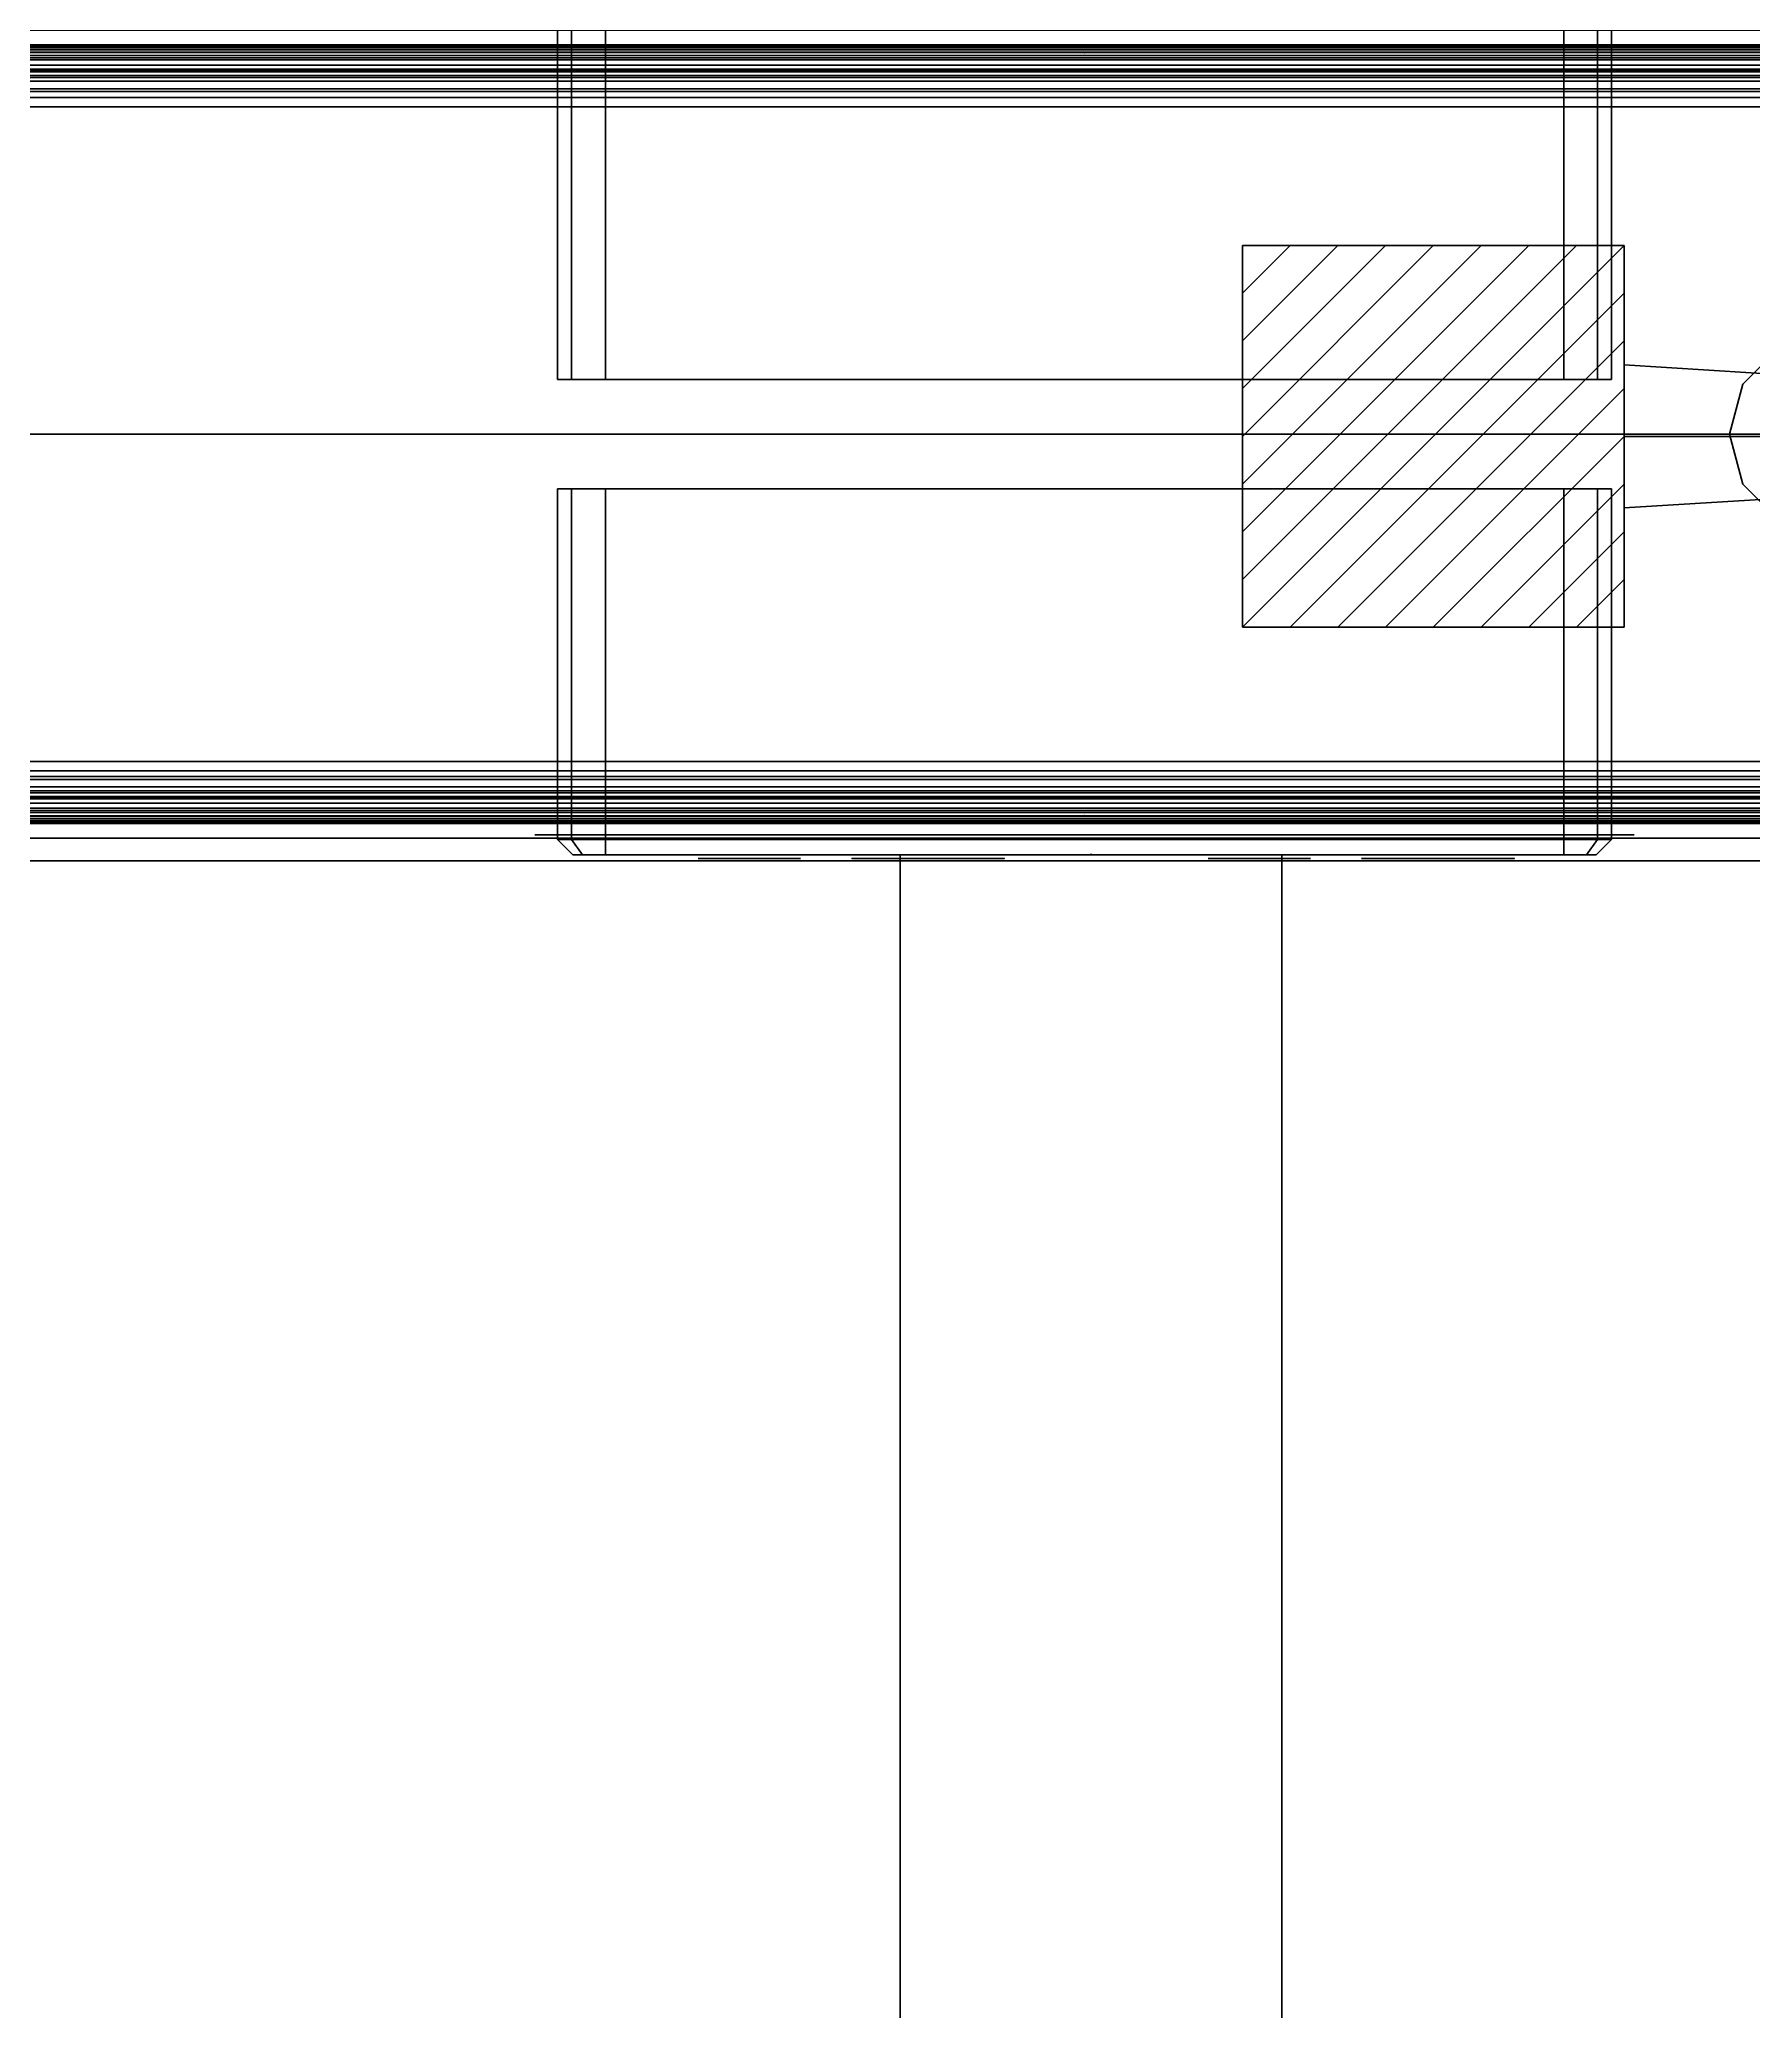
# Model space of a CAD drawing. Extents: x -170 to 1783, y -20 to 1205.
# Drawn here: x 163.13 to 167.61, y 754.14 to 759.3 of the extents above; entities that cross this region are included whole.
import ezdxf
from ezdxf.enums import TextEntityAlignment as Align

# ---------------------------------------------------------------- set-up
doc = ezdxf.new("R2010")
doc.units = 0
doc.header["$LTSCALE"] = 96
doc.header["$MEASUREMENT"] = 0
for name, color, linetype in [('A-FURN-3-PANEL-KNOCK', 7, 'Continuous'), ('A-FURN-3-PANEL-RACE', 7, 'Continuous'), ('A-FURN-3-PANEL-SIDE1', 7, 'Continuous'), ('A-FURN-3-PANEL-SIDE2', 7, 'Continuous'), ('A-FURN-3-PANEL-TOPCAP', 7, 'Continuous'), ('A-FURN-3-POWER-RECP-BLACK', 7, 'Continuous'), ('A-FURN-3-POWER-RECP-GREY', 7, 'Continuous'), ('A-FURN-3-WKSF-TOP', 7, 'Continuous'), ('A-FURN-3-WKSF-TRIM', 7, 'Continuous'), ('A-FURN-P-PNLS', 7, 'Continuous'), ('A-FURN-P-PNLS-POWR', 7, 'Continuous'), ('A-FURN-P-WKSF', 7, 'Continuous'), ('MAIN_ELECTRICAL', 7, 'Continuous'), ('MAIN_PANEL', 7, 'Continuous'), ('MAIN_WKSURF', 7, 'Continuous'), ('SM', 7, 'Continuous')]:
    doc.layers.add(name, color=color, linetype=linetype)

# ---------------------------------------------------------------- blocks, each defined once
blk = doc.blocks.new('EC-EFP-456')
at = {"layer": 'A-FURN-3-PANEL-KNOCK', "color": 30, "linetype": 'Continuous'}
for points, invisible_edges in [([(5.49, 2.05, 3.5405), (2.61, 2.05, 3.5405), (2.61, 2.05, 0.9405), (5.49, 2.05, 0.9405)], 5), ([(5.49, 2.05, 0.9405), (2.61, 2.05, 0.9405), (2.6288, 2.05, 0.8705), (5.4712, 2.05, 0.8705)], 5), ([(2.61, 2.05, 3.5405), (5.49, 2.05, 3.5405), (5.4712, 2.05, 3.6105), (2.6288, 2.05, 3.6105)], 5), ([(2.6288, 2.05, 3.6105), (5.4712, 2.05, 3.6105), (5.42, 2.05, 3.6617), (2.68, 2.05, 3.6617)], 5), ([(5.4712, 2.05, 0.8705), (2.6288, 2.05, 0.8705), (2.68, 2.05, 0.8192), (5.42, 2.05, 0.8192)], 5), ([(2.68, 2.05, 3.6617), (5.42, 2.05, 3.6617), (5.35, 2.05, 3.6805), (2.75, 2.05, 3.6805)], 1), ([(5.42, 2.05, 0.8192), (2.68, 2.05, 0.8192), (2.75, 2.05, 0.8005), (5.35, 2.05, 0.8005)], 1)]:
    blk.add_3dface(points, dxfattribs=dict(at, invisible_edges=invisible_edges))
at = {"layer": 'A-FURN-3-PANEL-RACE', "color": 40, "linetype": 'Continuous'}
for points, invisible_edges in [([(0.08, 2.0125, 3.515), (0.08, 2.0125, 0.3963), (47.92, 2.0125, 0.3963), (47.92, 2.0125, 3.515)], 8), ([(0.5, 1.5745, 0.3963), (47.5, 1.5745, 0.3963), (0.08, 2.0125, 0.3963), (0.08, 1.5745, 0.3963)], 3), ([(47.5, 1.5745, 0.3963), (47.92, 1.5745, 0.3963), (47.92, 2.0125, 0.3963), (0.08, 2.0125, 0.3963)], 8), ([(0.6, 2.0125, 4.0847), (0.6, 2.0125, 3.515), (47.4, 2.0125, 3.515), (47.4, 2.0125, 4.0847)], 2), ([(47.86, 1.9525, 0.4563), (0.14, 1.9525, 0.4563), (0.14, 1.9525, 3.515), (47.86, 1.9525, 3.515)], 4), ([(0.5, 1.5745, 0.4563), (0.14, 1.5745, 0.4563), (0.14, 1.9525, 0.4563), (47.5, 1.5745, 0.4563)], 12), ([(47.5, 1.5745, 0.4563), (0.14, 1.9525, 0.4563), (47.86, 1.9525, 0.4563), (47.86, 1.5745, 0.4563)], 1), ([(47.4, 1.9525, 3.515), (0.6, 1.9525, 3.515), (0.6, 1.9525, 4.0847), (47.4, 1.9525, 4.0847)], 1), ([(2.098, 1.2625, 0.3963), (45.902, 1.2625, 0.3963), (0.5, 1.5745, 0.3963), (0.5, 1.2625, 0.3963)], 3), ([(47.5, 1.2625, 0.3963), (47.5, 1.5745, 0.3963), (0.5, 1.5745, 0.3963), (45.902, 1.2625, 0.3963)], 6), ([(2.098, 1.2625, 0.4563), (0.5, 1.2625, 0.4563), (0.5, 1.5745, 0.4563), (45.902, 1.2625, 0.4563)], 12), ([(47.5, 1.2625, 0.4563), (45.902, 1.2625, 0.4563), (0.5, 1.5745, 0.4563), (47.5, 1.5745, 0.4563)], 6), ([(2.098, 1.2625, 0.3963), (2.2292, 1.2273, 0.3963), (45.7708, 1.2273, 0.3963), (45.902, 1.2625, 0.3963)], 10), ([(2.098, 1.2625, 0.4563), (45.902, 1.2625, 0.4563), (45.7708, 1.2273, 0.4563), (2.2292, 1.2273, 0.4563)], 5), ([(2.2292, 1.2273, 0.4563), (45.7708, 1.2273, 0.4563), (45.6747, 1.1312, 0.4563), (2.3253, 1.1312, 0.4563)], 5), ([(2.2292, 1.2273, 0.3963), (2.3253, 1.1312, 0.3963), (45.6747, 1.1312, 0.3963), (45.7708, 1.2273, 0.3963)], 10), ([(2.3253, 1.1312, 0.3963), (2.3605, 1, 0.3963), (45.6395, 1, 0.3963), (45.6747, 1.1312, 0.3963)], 10), ([(2.3253, 1.1312, 0.4563), (45.6747, 1.1312, 0.4563), (45.6395, 1, 0.4563), (2.3605, 1, 0.4563)], 5), ([(2.3605, 1, 0.3963), (2.3253, 0.8687, 0.3963), (45.6747, 0.8687, 0.3963), (45.6395, 1, 0.3963)], 10), ([(2.3605, 1, 0.4563), (45.6395, 1, 0.4563), (45.6747, 0.8687, 0.4563), (2.3253, 0.8687, 0.4563)], 5), ([(2.3253, 0.8687, 0.4563), (45.6747, 0.8687, 0.4563), (45.7708, 0.7727, 0.4563), (2.2292, 0.7727, 0.4563)], 5), ([(2.3253, 0.8687, 0.3963), (2.2292, 0.7727, 0.3963), (45.7708, 0.7727, 0.3963), (45.6747, 0.8687, 0.3963)], 10), ([(0.5, 0.7375, 0.4563), (2.098, 0.7375, 0.4563), (47.5, 0.4255, 0.4563), (0.5, 0.4255, 0.4563)], 6), ([(0.5, 0.7375, 0.3963), (0.5, 0.4255, 0.3963), (47.5, 0.4255, 0.3963), (2.098, 0.7375, 0.3963)], 6), ([(2.098, 0.7375, 0.4563), (2.2292, 0.7727, 0.4563), (45.7708, 0.7727, 0.4563), (45.902, 0.7375, 0.4563)], 10), ([(2.098, 0.7375, 0.3963), (45.902, 0.7375, 0.3963), (45.7708, 0.7727, 0.3963), (2.2292, 0.7727, 0.3963)], 5), ([(45.902, 0.7375, 0.4563), (47.5, 0.7375, 0.4563), (47.5, 0.4255, 0.4563), (2.098, 0.7375, 0.4563)], 12), ([(45.902, 0.7375, 0.3963), (2.098, 0.7375, 0.3963), (47.5, 0.4255, 0.3963), (47.5, 0.7375, 0.3963)], 3), ([(0.5, 0.4255, 0.3963), (0.08, 0.4255, 0.3963), (0.08, -0.0125, 0.3963), (47.92, -0.0125, 0.3963)], 8), ([(0.5, 0.4255, 0.4563), (47.86, 0.0475, 0.4563), (0.14, 0.0475, 0.4563), (0.14, 0.4255, 0.4563)], 1), ([(47.5, 0.4255, 0.3963), (0.5, 0.4255, 0.3963), (47.92, -0.0125, 0.3963), (47.92, 0.4255, 0.3963)], 3), ([(47.5, 0.4255, 0.4563), (47.86, 0.4255, 0.4563), (47.86, 0.0475, 0.4563), (0.5, 0.4255, 0.4563)], 12), ([(0.14, 0.0475, 0.4563), (47.86, 0.0475, 0.4563), (47.86, 0.0475, 3.515), (0.14, 0.0475, 3.515)], 4), ([(0.6, 0.0475, 3.515), (47.4, 0.0475, 3.515), (47.4, 0.0475, 4.0847), (0.6, 0.0475, 4.0847)], 1), ([(47.92, -0.0125, 3.515), (47.92, -0.0125, 0.3963), (0.08, -0.0125, 0.3963), (0.08, -0.0125, 3.515)], 8), ([(47.4, -0.0125, 4.0847), (47.4, -0.0125, 3.515), (0.6, -0.0125, 3.515), (0.6, -0.0125, 4.0847)], 2)]:
    blk.add_3dface(points, dxfattribs=dict(at, invisible_edges=invisible_edges))
for points in [[(0.6, 2.0072, 4.1248), (0.6, 2.0125, 4.0847), (47.4, 2.0125, 4.0847), (47.4, 2.0072, 4.1248)], [(0.6, 1.9918, 4.1622), (0.6, 2.0072, 4.1248), (47.4, 2.0072, 4.1248), (47.4, 1.9918, 4.1622)], [(0.6, 1.9671, 4.1943), (0.6, 1.9918, 4.1622), (47.4, 1.9918, 4.1622), (47.4, 1.9671, 4.1943)], [(0.6, 1.935, 4.2189), (0.6, 1.9671, 4.1943), (47.4, 1.9671, 4.1943), (47.4, 1.935, 4.2189)], [(47.4, 1.9493, 4.1093), (47.4, 1.9525, 4.0847), (0.6, 1.9525, 4.0847), (0.6, 1.9493, 4.1093)], [(47.4, 1.9398, 4.1322), (47.4, 1.9493, 4.1093), (0.6, 1.9493, 4.1093), (0.6, 1.9398, 4.1322)], [(47.4, 1.9247, 4.1519), (47.4, 1.9398, 4.1322), (0.6, 1.9398, 4.1322), (0.6, 1.9247, 4.1519)], [(0.6, 1.8976, 4.2344), (0.6, 1.935, 4.2189), (47.4, 1.935, 4.2189), (47.4, 1.8976, 4.2344)], [(47.4, 1.905, 4.1669), (47.4, 1.9247, 4.1519), (0.6, 1.9247, 4.1519), (0.6, 1.905, 4.1669)], [(47.4, 1.8821, 4.1764), (47.4, 1.905, 4.1669), (0.6, 1.905, 4.1669), (0.6, 1.8821, 4.1764)], [(0.6, 1.8575, 4.2397), (0.6, 1.8976, 4.2344), (47.4, 1.8976, 4.2344), (47.4, 1.8575, 4.2397)], [(47.4, 1.8575, 4.1797), (47.4, 1.8821, 4.1764), (0.6, 1.8821, 4.1764), (0.6, 1.8575, 4.1797)], [(0.6, 1.8575, 4.1797), (0.6, 1.8575, 4.2397), (47.4, 1.8575, 4.2397), (47.4, 1.8575, 4.1797)], [(2.2292, 1.2273, 0.4563), (2.3253, 1.1312, 0.4563), (2.3253, 1.1312, 0.3963), (2.2292, 1.2273, 0.3963)], [(2.3253, 1.1312, 0.4563), (2.3605, 1, 0.4563), (2.3605, 1, 0.3963), (2.3253, 1.1312, 0.3963)], [(2.3605, 1, 0.4563), (2.3253, 0.8687, 0.4563), (2.3253, 0.8687, 0.3963), (2.3605, 1, 0.3963)], [(2.3253, 0.8687, 0.4563), (2.2292, 0.7727, 0.4563), (2.2292, 0.7727, 0.3963), (2.3253, 0.8687, 0.3963)], [(47.4, 0.1425, 4.1797), (47.4, 0.1425, 4.2397), (0.6, 0.1425, 4.2397), (0.6, 0.1425, 4.1797)], [(47.4, 0.1425, 4.2397), (47.4, 0.1024, 4.2344), (0.6, 0.1024, 4.2344), (0.6, 0.1425, 4.2397)], [(0.6, 0.1425, 4.1797), (0.6, 0.1179, 4.1764), (47.4, 0.1179, 4.1764), (47.4, 0.1425, 4.1797)], [(0.6, 0.1179, 4.1764), (0.6, 0.095, 4.1669), (47.4, 0.095, 4.1669), (47.4, 0.1179, 4.1764)], [(47.4, 0.1024, 4.2344), (47.4, 0.065, 4.2189), (0.6, 0.065, 4.2189), (0.6, 0.1024, 4.2344)], [(0.6, 0.095, 4.1669), (0.6, 0.0753, 4.1519), (47.4, 0.0753, 4.1519), (47.4, 0.095, 4.1669)], [(0.6, 0.0753, 4.1519), (0.6, 0.0602, 4.1322), (47.4, 0.0602, 4.1322), (47.4, 0.0753, 4.1519)], [(47.4, 0.065, 4.2189), (47.4, 0.0329, 4.1943), (0.6, 0.0329, 4.1943), (0.6, 0.065, 4.2189)], [(0.6, 0.0602, 4.1322), (0.6, 0.0507, 4.1093), (47.4, 0.0507, 4.1093), (47.4, 0.0602, 4.1322)], [(0.6, 0.0507, 4.1093), (0.6, 0.0475, 4.0847), (47.4, 0.0475, 4.0847), (47.4, 0.0507, 4.1093)], [(47.4, 0.0329, 4.1943), (47.4, 0.0082, 4.1622), (0.6, 0.0082, 4.1622), (0.6, 0.0329, 4.1943)], [(47.4, 0.0082, 4.1622), (47.4, -0.0072, 4.1248), (0.6, -0.0072, 4.1248), (0.6, 0.0082, 4.1622)], [(47.4, -0.0072, 4.1248), (47.4, -0.0125, 4.0847), (0.6, -0.0125, 4.0847), (0.6, -0.0072, 4.1248)]]:
    blk.add_3dface(points, dxfattribs=at)
at = {"layer": 'A-FURN-3-PANEL-SIDE1', "color": 7, "linetype": 'Continuous'}
for points in [[(47.3224, 1.955, 55.7401), (47.3228, 0.045, 55.7401), (0.6776, 0.045, 55.7401), (0.6776, 1.955, 55.7401)], [(47.3224, 0.045, 4.2397), (47.3224, 1.955, 4.2397), (0.6776, 1.955, 4.2397), (0.6776, 0.045, 4.2397)], [(47.3228, 0.045, 55.7401), (47.3224, 0.045, 4.2397), (0.6776, 0.045, 4.2397), (0.6776, 0.045, 55.7401)]]:
    blk.add_3dface(points, dxfattribs=at)
at = {"layer": 'A-FURN-3-PANEL-SIDE2', "color": 7, "linetype": 'Continuous'}
blk.add_3dface([(0.6776, 1.955, 55.7401), (0.6776, 1.955, 4.2397), (47.3224, 1.955, 4.2397), (47.3224, 1.955, 55.7401)], dxfattribs=at)
at = {"layer": 'A-FURN-3-PANEL-TOPCAP', "color": 60, "linetype": 'Continuous'}
for points, invisible_edges in [([(0.76, 2.02, 56.286), (0.76, 2.02, 56.161), (47.24, 2.02, 56.161), (47.24, 2.02, 56.286)], 5), ([(47.24, 2, 56.141), (47.24, 2.02, 56.161), (0.76, 2.02, 56.161), (0.76, 2, 56.141)], 5), ([(47.24, 2.02, 56.036), (47.24, 2, 56.056), (0.76, 2, 56.056), (0.76, 2.02, 56.036)], 5), ([(0.76, 2.02, 56.036), (0.815, 2.02, 55.7741), (47.185, 2.02, 55.7741), (47.24, 2.02, 56.036)], 5), ([(47.185, 2.02, 55.7741), (0.815, 2.02, 55.7741), (0.815, 1.986, 55.7401), (47.185, 1.986, 55.7401)], 10), ([(0.76, 2, 56.141), (0.76, 2, 56.056), (47.24, 2, 56.056), (47.24, 2, 56.141)], 5), ([(0.815, 0.045, 55.7401), (0.815, -0.02, 55.7741), (47.185, 0.014, 55.7401), (47.185, 0.045, 55.7401)], 1), ([(47.185, -0.02, 55.7741), (47.185, 0.014, 55.7401), (0.815, 0.014, 55.7401), (0.815, -0.02, 55.7741)], 5), ([(0.76, -0.02, 56.161), (47.24, -0.02, 56.161), (47.24, 0, 56.141), (0.76, 0, 56.141)], 10), ([(47.24, 0, 56.056), (0.76, 0, 56.056), (0.76, 0, 56.141), (47.24, 0, 56.141)], 10), ([(0.76, 0, 56.056), (47.24, 0, 56.056), (47.24, -0.02, 56.036), (0.76, -0.02, 56.036)], 10), ([(0.76, -0.02, 56.161), (0.76, -0.02, 56.286), (47.24, -0.02, 56.286), (47.24, -0.02, 56.161)], 5), ([(47.185, -0.02, 55.7741), (0.815, -0.02, 55.7741), (0.76, -0.02, 56.036), (47.24, -0.02, 56.036)], 10)]:
    blk.add_3dface(points, dxfattribs=dict(at, invisible_edges=invisible_edges))
for points in [[(47.24, 2.02, 56.286), (47.24, 2.0151, 56.3105), (0.76, 2.0151, 56.3105), (0.76, 2.02, 56.286)], [(47.24, 2.0151, 56.3105), (47.24, 2.0013, 56.3313), (0.76, 2.0013, 56.3313), (0.76, 2.0151, 56.3105)], [(47.24, 2.0013, 56.3313), (47.24, 1.9805, 56.3451), (0.76, 1.9805, 56.3451), (0.76, 2.0013, 56.3313)], [(47.24, 1.9805, 56.3451), (47.24, 1.956, 56.35), (0.76, 1.956, 56.35), (0.76, 1.9805, 56.3451)], [(47.185, 1.955, 55.7401), (47.185, 1.986, 55.7401), (0.815, 1.986, 55.7401), (0.815, 1.955, 55.7401)], [(0.76, 0.044, 56.35), (0.76, 1.956, 56.35), (47.24, 1.956, 56.35), (47.24, 0.044, 56.35)], [(0.76, 0.0195, 56.3451), (0.76, 0.044, 56.35), (47.24, 0.044, 56.35), (47.24, 0.0195, 56.3451)], [(0.76, -0.0013, 56.3313), (0.76, 0.0195, 56.3451), (47.24, 0.0195, 56.3451), (47.24, -0.0013, 56.3313)], [(0.76, -0.0151, 56.3105), (0.76, -0.0013, 56.3313), (47.24, -0.0013, 56.3313), (47.24, -0.0151, 56.3105)], [(0.76, -0.02, 56.286), (0.76, -0.0151, 56.3105), (47.24, -0.0151, 56.3105), (47.24, -0.02, 56.286)]]:
    blk.add_3dface(points, dxfattribs=at)
at = {"layer": 'A-FURN-P-PNLS', "color": 60, "linetype": 'Continuous'}
for p, q in [((0, 2), (48, 2)), ((48, 0), (0, 0))]:
    blk.add_line(p, q, dxfattribs=at)
at = {"layer": 'A-FURN-P-PNLS-POWR', "color": 1, "linetype": 'Continuous'}
blk.add_line((22, 1), (0, 1), dxfattribs=at)
at = {"layer": 'MAIN_PANEL', "color": 7, "linetype": 'Continuous'}
for p in [(4.05, 2), (4.05, 2), (4.05, 0), (4.05, 0)]:
    blk.add_point(p, dxfattribs=at)
blk = doc.blocks.new('EC-WYC-46-2424-T')
at = {"layer": 'A-FURN-3-WKSF-TOP', "color": 60, "linetype": 'Continuous'}
for points, invisible_edges in [([(46.632, -0.118, 27.75), (13.78, -23.882, 27.75), (15.1294, -23.9704, 27.75), (16.4557, -24.2343, 27.75)], 9), ([(46.632, -0.118, 27.75), (28.0666, -0.118, 27.75), (27.8228, -0.142, 27.75), (13.78, -23.882, 27.75)], 12), ([(46.632, -0.118, 29), (13.78, -23.882, 29), (27.8228, -0.142, 29), (28.0666, -0.118, 29)], 3), ([(46.632, -0.118, 29), (16.4557, -24.2343, 29), (15.1294, -23.9704, 29), (13.78, -23.882, 29)], 9), ([(18.949, -25.267, 27.75), (46.632, -0.118, 27.75), (16.4557, -24.2343, 27.75), (17.7362, -24.6689, 27.75)], 3), ([(18.949, -25.267, 29), (17.7362, -24.6689, 29), (16.4557, -24.2343, 29), (46.632, -0.118, 29)], 12), ([(46.632, -0.118, 27.75), (18.949, -25.267, 27.75), (20.0734, -26.0183, 27.75), (21.0901, -26.9099, 27.75)], 9), ([(46.632, -0.118, 29), (21.0901, -26.9099, 29), (20.0734, -26.0183, 29), (18.949, -25.267, 29)], 9), ([(21.0901, -26.9099, 27.75), (47.257, -0.2855, 27.75), (46.9555, -0.1606, 27.75), (46.632, -0.118, 27.75)], 9), ([(21.0901, -26.9099, 29), (46.632, -0.118, 29), (46.9555, -0.1606, 29), (47.257, -0.2855, 29)], 9), ([(47.257, -0.2855, 27.75), (21.0901, -26.9099, 27.75), (47.7145, -0.743, 27.75), (47.5159, -0.4841, 27.75)], 3), ([(47.257, -0.2855, 29), (47.5159, -0.4841, 29), (47.7145, -0.743, 29), (21.0901, -26.9099, 29)], 12), ([(21.0901, -26.9099, 27.75), (47.882, -1.368, 27.75), (47.8394, -1.0445, 27.75), (47.7145, -0.743, 27.75)], 9), ([(21.0901, -26.9099, 29), (47.7145, -0.743, 29), (47.8394, -1.0445, 29), (47.882, -1.368, 29)], 9), ([(47.882, -1.368, 27.75), (21.0901, -26.9099, 27.75), (21.9817, -27.9266, 27.75), (22.733, -29.051, 27.75)], 9), ([(47.882, -1.368, 29), (22.733, -29.051, 29), (21.9817, -27.9266, 29), (21.0901, -26.9099, 29)], 9), ([(22.733, -29.051, 27.75), (23.3311, -30.2638, 27.75), (23.7657, -31.5443, 27.75), (47.882, -1.368, 27.75)], 12), ([(22.733, -29.051, 29), (47.882, -1.368, 29), (23.7657, -31.5443, 29), (23.3311, -30.2638, 29)], 3), ([(47.882, -1.368, 27.75), (23.7657, -31.5443, 27.75), (24.0296, -32.8706, 27.75), (24.118, -34.22, 27.75)], 9), ([(47.882, -1.368, 29), (24.118, -34.22, 29), (24.0296, -32.8706, 29), (23.7657, -31.5443, 29)], 9), ([(47.882, -1.368, 27.75), (24.118, -34.22, 27.75), (47.858, -20.2252, 27.75), (47.882, -19.9814, 27.75)], 3), ([(47.882, -1.368, 29), (47.882, -19.9814, 29), (47.858, -20.2252, 29), (24.118, -34.22, 29)], 12)]:
    blk.add_3dface(points, dxfattribs=dict(at, invisible_edges=invisible_edges))
at = {"layer": 'A-FURN-3-WKSF-TRIM', "color": 40, "linetype": 'Continuous'}
for points in [[(28.0666, 0, 28.882), (28.0666, 0, 27.868), (46.632, 0, 27.868), (46.632, 0, 28.882)], [(28.0666, 0, 27.868), (28.0666, -0.0158, 27.809), (46.632, -0.0158, 27.809), (46.632, 0, 27.868)], [(28.0666, -0.0158, 28.941), (28.0666, 0, 28.882), (46.632, 0, 28.882), (46.632, -0.0158, 28.941)], [(28.0666, -0.0158, 27.809), (28.0666, -0.059, 27.7658), (46.632, -0.059, 27.7658), (46.632, -0.0158, 27.809)], [(28.0666, -0.059, 28.9842), (28.0666, -0.0158, 28.941), (46.632, -0.0158, 28.941), (46.632, -0.059, 28.9842)], [(28.0666, -0.059, 27.7658), (28.0666, -0.118, 27.75), (46.632, -0.118, 27.75), (46.632, -0.059, 27.7658)], [(28.0666, -0.118, 29), (28.0666, -0.059, 28.9842), (46.632, -0.059, 28.9842), (46.632, -0.118, 29)]]:
    blk.add_3dface(points, dxfattribs=at)
at = {"layer": 'A-FURN-P-WKSF', "color": 7, "linetype": 'Continuous'}
blk.add_line((46.75, 0), (28.0666, 0), dxfattribs=at)
blk = doc.blocks.new('EC-WYC-64-2424-T')
at = {"layer": 'A-FURN-3-WKSF-TRIM', "color": 40, "linetype": 'Continuous'}
for points in [[(1.368, 0, 28.882), (1.368, 0, 27.868), (19.9334, 0, 27.868), (19.9334, 0, 28.882)], [(1.368, 0, 27.868), (1.368, -0.0158, 27.809), (19.9334, -0.0158, 27.809), (19.9334, 0, 27.868)], [(1.368, -0.0158, 28.941), (1.368, 0, 28.882), (19.9334, 0, 28.882), (19.9334, -0.0158, 28.941)], [(1.368, -0.0158, 27.809), (1.368, -0.059, 27.7658), (19.9334, -0.059, 27.7658), (19.9334, -0.0158, 27.809)], [(1.368, -0.059, 28.9842), (1.368, -0.0158, 28.941), (19.9334, -0.0158, 28.941), (19.9334, -0.059, 28.9842)]]:
    blk.add_3dface(points, dxfattribs=at)
at = {"layer": 'A-FURN-P-WKSF', "color": 7, "linetype": 'Continuous'}
blk.add_line((19.9334, 0), (1.25, 0), dxfattribs=at)
blk = doc.blocks.new('EC-PRD-3-1')
at = {"layer": 'A-FURN-3-POWER-RECP-BLACK', "color": 20, "linetype": 'Continuous'}
for points, invisible_edges in [([(-1.0121, -0.1122, 2.4905), (-0.8779, -0.1122, 2.6247), (-0.8265, -0.1122, 2.6145)], 13), ([(-1.0121, -0.1122, 2.4905), (-0.8265, -0.1122, 2.6145), (-0.7829, -0.1122, 2.5854)], 13), ([(-1.0121, -0.1122, 2.4905), (-0.7829, -0.1122, 2.5854), (-0.7538, -0.1122, 2.5418)], 13), ([(-1.0121, -0.1122, 2.4905), (-0.7538, -0.1122, 2.5418), (-0.7436, -0.1122, 2.4905)], 13), ([(-1.0121, -0.1122, 2.4905), (-0.7436, -0.1122, 2.4905), (-0.7538, -0.1122, 2.4391)], 13), ([(-1.0121, -0.1122, 2.4905), (-0.7538, -0.1122, 2.4391), (-0.7829, -0.1122, 2.3955)], 13), ([(-1.0121, -0.1122, 2.4905), (-0.7829, -0.1122, 2.3955), (-0.8265, -0.1122, 2.3664)], 13), ([(-1.0121, -0.1122, 2.4905), (-0.8265, -0.1122, 2.3664), (-0.8779, -0.1122, 2.3562)], 13), ([(-1.0121, -0.1122, 2.6247), (-0.8779, -0.1122, 2.6247), (-1.0121, -0.1122, 2.4905)], 2), ([(-0.8779, -0.1122, 2.3562), (-1.0121, -0.1122, 2.3562), (-1.0121, -0.1122, 2.4905)], 12), ([(0.3236, -0.1122, 2.4905), (0.4578, -0.1122, 2.6247), (0.5092, -0.1122, 2.6145)], 13), ([(0.3236, -0.1122, 2.4905), (0.5092, -0.1122, 2.6145), (0.5528, -0.1122, 2.5854)], 13), ([(0.3236, -0.1122, 2.4905), (0.5528, -0.1122, 2.5854), (0.5819, -0.1122, 2.5418)], 13), ([(0.3236, -0.1122, 2.4905), (0.5819, -0.1122, 2.5418), (0.5921, -0.1122, 2.4905)], 13), ([(0.3236, -0.1122, 2.4905), (0.5921, -0.1122, 2.4905), (0.5819, -0.1122, 2.4391)], 13), ([(0.3236, -0.1122, 2.4905), (0.5819, -0.1122, 2.4391), (0.5528, -0.1122, 2.3955)], 13), ([(0.3236, -0.1122, 2.4905), (0.5528, -0.1122, 2.3955), (0.5092, -0.1122, 2.3664)], 13), ([(0.3236, -0.1122, 2.4905), (0.5092, -0.1122, 2.3664), (0.4578, -0.1122, 2.3562)], 13), ([(0.3236, -0.1122, 2.6247), (0.4578, -0.1122, 2.6247), (0.3236, -0.1122, 2.4905)], 2), ([(0.4578, -0.1122, 2.3562), (0.3236, -0.1122, 2.3562), (0.3236, -0.1122, 2.4905)], 12)]:
    blk.add_3dface(points, dxfattribs=dict(at, invisible_edges=invisible_edges))
for points in [[(-0.6099, -0.1122, 2.668), (-0.6099, -0.1122, 2.813), (-0.2099, -0.1122, 2.813), (-0.2099, -0.1122, 2.668)], [(-0.5774, -0.1122, 2.168), (-0.5774, -0.1122, 2.313), (-0.2424, -0.1122, 2.313), (-0.2424, -0.1122, 2.168)], [(0.7258, -0.1122, 2.668), (0.7258, -0.1122, 2.813), (1.1258, -0.1122, 2.813), (1.1258, -0.1122, 2.668)], [(0.7583, -0.1122, 2.168), (0.7583, -0.1122, 2.313), (1.0933, -0.1122, 2.313), (1.0933, -0.1122, 2.168)]]:
    blk.add_3dface(points, dxfattribs=at)
at = {"layer": 'A-FURN-3-POWER-RECP-GREY', "color": 2, "linetype": 'Continuous'}
for points in [[(-1.38, -0.0625, 1.2358), (-1.38, 0.8565, 1.2358), (-1.38, 0.8565, 3.2451), (-1.38, -0.0625, 3.2451)], [(-1.38, 0.8565, 3.2451), (-1.3434, 0.8565, 3.3335), (-1.3434, -0.0625, 3.3335), (-1.38, -0.0625, 3.2451)], [(-1.38, -0.0625, 1.2358), (-1.3434, -0.0625, 1.1474), (-1.3434, 0.8565, 1.1474), (-1.38, 0.8565, 1.2358)], [(-1.3434, 0.8565, 3.3335), (-1.255, 0.8565, 3.3701), (-1.255, -0.0625, 3.3701), (-1.3434, -0.0625, 3.3335)], [(-1.3434, -0.0625, 1.1474), (-1.255, -0.0625, 1.1108), (-1.255, 0.8565, 1.1108), (-1.3434, 0.8565, 1.1474)], [(1.255, -0.0625, 3.3701), (-1.255, -0.0625, 3.3701), (-1.255, 0.8565, 3.3701), (1.255, 0.8565, 3.3701)], [(1.255, -0.0625, 1.1108), (1.255, 0.8565, 1.1108), (-1.255, 0.8565, 1.1108), (-1.255, -0.0625, 1.1108)], [(1.255, 0.8565, 3.3701), (1.3434, 0.8565, 3.3335), (1.3434, -0.0625, 3.3335), (1.255, -0.0625, 3.3701)], [(1.255, -0.0625, 1.1108), (1.3434, -0.0625, 1.1474), (1.3434, 0.8565, 1.1474), (1.255, 0.8565, 1.1108)], [(1.3434, 0.8565, 3.3335), (1.38, 0.8565, 3.2451), (1.38, -0.0625, 3.2451), (1.3434, -0.0625, 3.3335)], [(1.3434, -0.0625, 1.1474), (1.38, -0.0625, 1.2358), (1.38, 0.8565, 1.2358), (1.3434, 0.8565, 1.1474)], [(1.38, -0.0625, 1.2358), (1.38, -0.0625, 3.2451), (1.38, 0.8565, 3.2451), (1.38, 0.8565, 1.2358)], [(-1.38, -0.0625, 3.2451), (-1.34, -0.1025, 3.2451), (-1.34, -0.1025, 1.2358), (-1.38, -0.0625, 1.2358)], [(-1.38, -0.0625, 3.2451), (-1.3434, -0.0625, 3.3335), (-1.315, -0.1025, 3.3053), (-1.34, -0.1025, 3.2451)], [(-1.34, -0.1025, 1.2358), (-1.3151, -0.1025, 1.1757), (-1.3434, -0.0625, 1.1474), (-1.38, -0.0625, 1.2358)], [(-1.3434, -0.0625, 3.3335), (-1.255, -0.0625, 3.3701), (-1.255, -0.1025, 3.3301), (-1.315, -0.1025, 3.3053)], [(-1.3151, -0.1025, 1.1757), (-1.255, -0.1025, 1.1508), (-1.255, -0.0625, 1.1108), (-1.3434, -0.0625, 1.1474)], [(1.255, -0.0625, 3.3701), (1.255, -0.1025, 3.3301), (-1.255, -0.1025, 3.3301), (-1.255, -0.0625, 3.3701)], [(-1.255, -0.0625, 1.1108), (-1.255, -0.1025, 1.1508), (1.255, -0.1025, 1.1508), (1.255, -0.0625, 1.1108)], [(1.255, -0.0625, 3.3701), (1.3434, -0.0625, 3.3335), (1.315, -0.1025, 3.3053), (1.255, -0.1025, 3.3301)], [(1.255, -0.1025, 1.1508), (1.3151, -0.1025, 1.1757), (1.3434, -0.0625, 1.1474), (1.255, -0.0625, 1.1108)], [(1.3434, -0.0625, 3.3335), (1.38, -0.0625, 3.2451), (1.34, -0.1025, 3.2451), (1.315, -0.1025, 3.3053)], [(1.3151, -0.1025, 1.1757), (1.34, -0.1025, 1.2358), (1.38, -0.0625, 1.2358), (1.3434, -0.0625, 1.1474)], [(1.38, -0.0625, 3.2451), (1.38, -0.0625, 1.2358), (1.34, -0.1025, 1.2358), (1.34, -0.1025, 3.2451)]]:
    blk.add_3dface(points, dxfattribs=at)
for points, invisible_edges in [([(-1.3434, 0.8565, 1.1474), (-1.3434, 0.8565, 3.3335), (-1.38, 0.8565, 3.2451), (-1.38, 0.8565, 1.2358)], 1), ([(-1.3434, 0.8565, 3.3335), (-1.3434, 0.8565, 1.1474), (-1.255, 0.8565, 1.1108), (-1.255, 0.8565, 3.3701)], 5), ([(1.255, 0.8565, 3.3701), (-1.255, 0.8565, 3.3701), (-1.255, 0.8565, 1.1108), (1.255, 0.8565, 1.1108)], 10), ([(1.3434, 0.8565, 3.3335), (1.255, 0.8565, 3.3701), (1.255, 0.8565, 1.1108), (1.3434, 0.8565, 1.1474)], 10), ([(1.3434, 0.8565, 1.1474), (1.38, 0.8565, 1.2358), (1.38, 0.8565, 3.2451), (1.3434, 0.8565, 3.3335)], 8), ([(-1.3151, -0.1025, 1.1757), (-1.34, -0.1025, 1.2358), (-1.34, -0.1025, 3.2451), (-1.315, -0.1025, 3.3053)], 8), ([(-1.315, -0.1025, 3.3053), (-1.255, -0.1025, 3.3301), (-1.255, -0.1025, 1.1508), (-1.3151, -0.1025, 1.1757)], 10), ([(1.255, -0.1025, 3.3301), (1.255, -0.1025, 1.1508), (-1.255, -0.1025, 1.1508), (-1.255, -0.1025, 3.3301)], 5), ([(1.3151, -0.1025, 1.1757), (1.255, -0.1025, 1.1508), (1.255, -0.1025, 3.3301), (1.315, -0.1025, 3.3053)], 10), ([(1.315, -0.1025, 3.3053), (1.34, -0.1025, 3.2451), (1.34, -0.1025, 1.2358), (1.3151, -0.1025, 1.1757)], 8)]:
    blk.add_3dface(points, dxfattribs=dict(at, invisible_edges=invisible_edges))
at = {"layer": 'MAIN_ELECTRICAL', "color": 7, "linetype": 'Continuous'}
for p in [(0, 0), (0.0168, -0.1013)]:
    blk.add_point(p, dxfattribs=at)
at = {"layer": 'SM', "color": 60, "linetype": 'Continuous'}
for p, q in [((-0.4832, -0.1013), (-0.4832, -8.1013)), ((0.5168, -0.1013), (0.5168, -8.1013))]:
    blk.add_line(p, q, dxfattribs=at)
blk = doc.blocks.new('EC-PCSS-3')
at = {"layer": 'SM', "color": 60, "linetype": 'Continuous'}
for p, q in [((4, 0.5), (3, -0.5)), ((3.875, 0.5), (3, -0.375)), ((3.75, 0.5), (3, -0.25)), ((3.625, 0.5), (3, -0.125)), ((3.5, 0.5), (3, 0)), ((3.375, 0.5), (3, 0.125)), ((3.25, 0.5), (3, 0.25)), ((3.125, 0.5), (3, 0.375)), ((3, 0.5), (3, 0.5)), ((3, 0.5), (3, -0.5)), ((4, 0.5), (3, 0.5)), ((4, -0.5), (4, 0.5)), ((4, 0.375), (3.125, -0.5)), ((4, 0.25), (3.25, -0.5)), ((3, 0.1875), (-3, -0.1875)), ((-3, 0.1875), (3, -0.1875)), ((3, -0.1875), (3, 0.1875)), ((4, 0.125), (3.375, -0.5)), ((3, 0), (-3, 0)), ((4, 0), (3.5, -0.5)), ((4, -0.125), (3.625, -0.5)), ((4, -0.25), (3.75, -0.5)), ((4, -0.375), (3.875, -0.5)), ((3, -0.5), (4, -0.5))]:
    blk.add_line(p, q, dxfattribs=at)

msp = doc.modelspace()

# ---------------------------------------------------------------- block references
at = {"layer": 'MAIN_ELECTRICAL', "color": 47, "linetype": 'Continuous'}
ref = msp.add_blockref('EC-PRD-3-1', (165.86551, 759.26241), dxfattribs=dict(at, rotation=180))
ref.add_attrib('CAPMC', 'ECH', dxfattribs={"color": 47, "linetype": 'Continuous', "height": 0.000000012, "width": 0.666667}).set_placement((165.86551, 759.26241), align=Align.BOTTOM_LEFT)
ref.add_attrib('CAPPN', 'EC-PRD-3-1', dxfattribs={"color": 47, "linetype": 'Continuous', "height": 0.000000012, "width": 0.666667}).set_placement((165.86551, 759.26241), align=Align.BOTTOM_LEFT)
ref.add_attrib('CAPMG', 'RSI', dxfattribs={"color": 47, "linetype": 'Continuous', "height": 0.000000012, "width": 0.666667}).set_placement((165.86551, 759.26241), align=Align.BOTTOM_LEFT)
ref.add_attrib('CAPQTY', '1', dxfattribs={"color": 47, "linetype": 'Continuous', "height": 0.000000012, "width": 0.666667}).set_placement((165.86551, 759.26241), align=Align.BOTTOM_LEFT)
at = {"layer": 'MAIN_ELECTRICAL', "color": 47, "linetype": 'Continuous', "rotation": 180}
msp.add_blockref('EC-PCSS-3', (170.279, 758.25655), dxfattribs=at)
at = {"layer": 'MAIN_ELECTRICAL', "color": 47, "linetype": 'Continuous'}
ref = msp.add_blockref('EC-PRD-3-1', (165.86551, 757.26241), dxfattribs=at)
ref.add_attrib('CAPMC', 'ECH', dxfattribs={"color": 47, "linetype": 'Continuous', "height": 0.000000012, "width": 0.666667}).set_placement((165.86551, 757.26241), align=Align.BOTTOM_LEFT)
ref.add_attrib('CAPPN', 'EC-PRD-3-1', dxfattribs={"color": 47, "linetype": 'Continuous', "height": 0.000000012, "width": 0.666667}).set_placement((165.86551, 757.26241), align=Align.BOTTOM_LEFT)
ref.add_attrib('CAPMG', 'RSI', dxfattribs={"color": 47, "linetype": 'Continuous', "height": 0.000000012, "width": 0.666667}).set_placement((165.86551, 757.26241), align=Align.BOTTOM_LEFT)
ref.add_attrib('CAPQTY', '1', dxfattribs={"color": 47, "linetype": 'Continuous', "height": 0.000000012, "width": 0.666667}).set_placement((165.86551, 757.26241), align=Align.BOTTOM_LEFT)
at = {"layer": 'MAIN_PANEL', "color": 47, "linetype": 'Continuous', "rotation": 180}
msp.add_blockref('EC-EFP-456', (169.91551, 759.26241), dxfattribs=at)
at = {"layer": 'MAIN_WKSURF', "color": 47, "linetype": 'Continuous', "rotation": 180}
msp.add_blockref('EC-WYC-64-2424-T', (169.91551, 759.26241), dxfattribs=at)
at = {"layer": 'MAIN_WKSURF', "color": 47, "linetype": 'Continuous'}
msp.add_blockref('EC-WYC-46-2424-T', (121.91551, 757.26241), dxfattribs=at)

doc.saveas('drawing.dxf')
